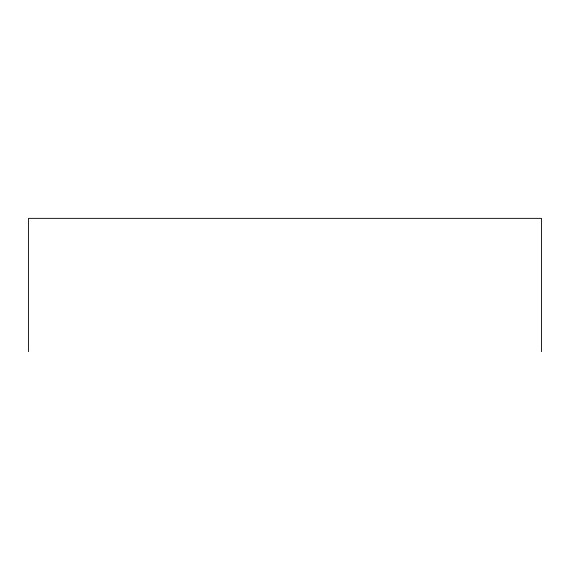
<?xml version="1.0" encoding="UTF-8"?>
<svg xmlns="http://www.w3.org/2000/svg" width="570" height="570" viewBox="0 0 570 570"><rect width="100%" height="100%" fill="white"/><g stroke="black" fill="none" stroke-linecap="round" stroke-linejoin="round"><path stroke-width="0.85" d="M541.5 351.64L541.5 218.36L28.5 218.36L28.5 351.64"/></g></svg>
